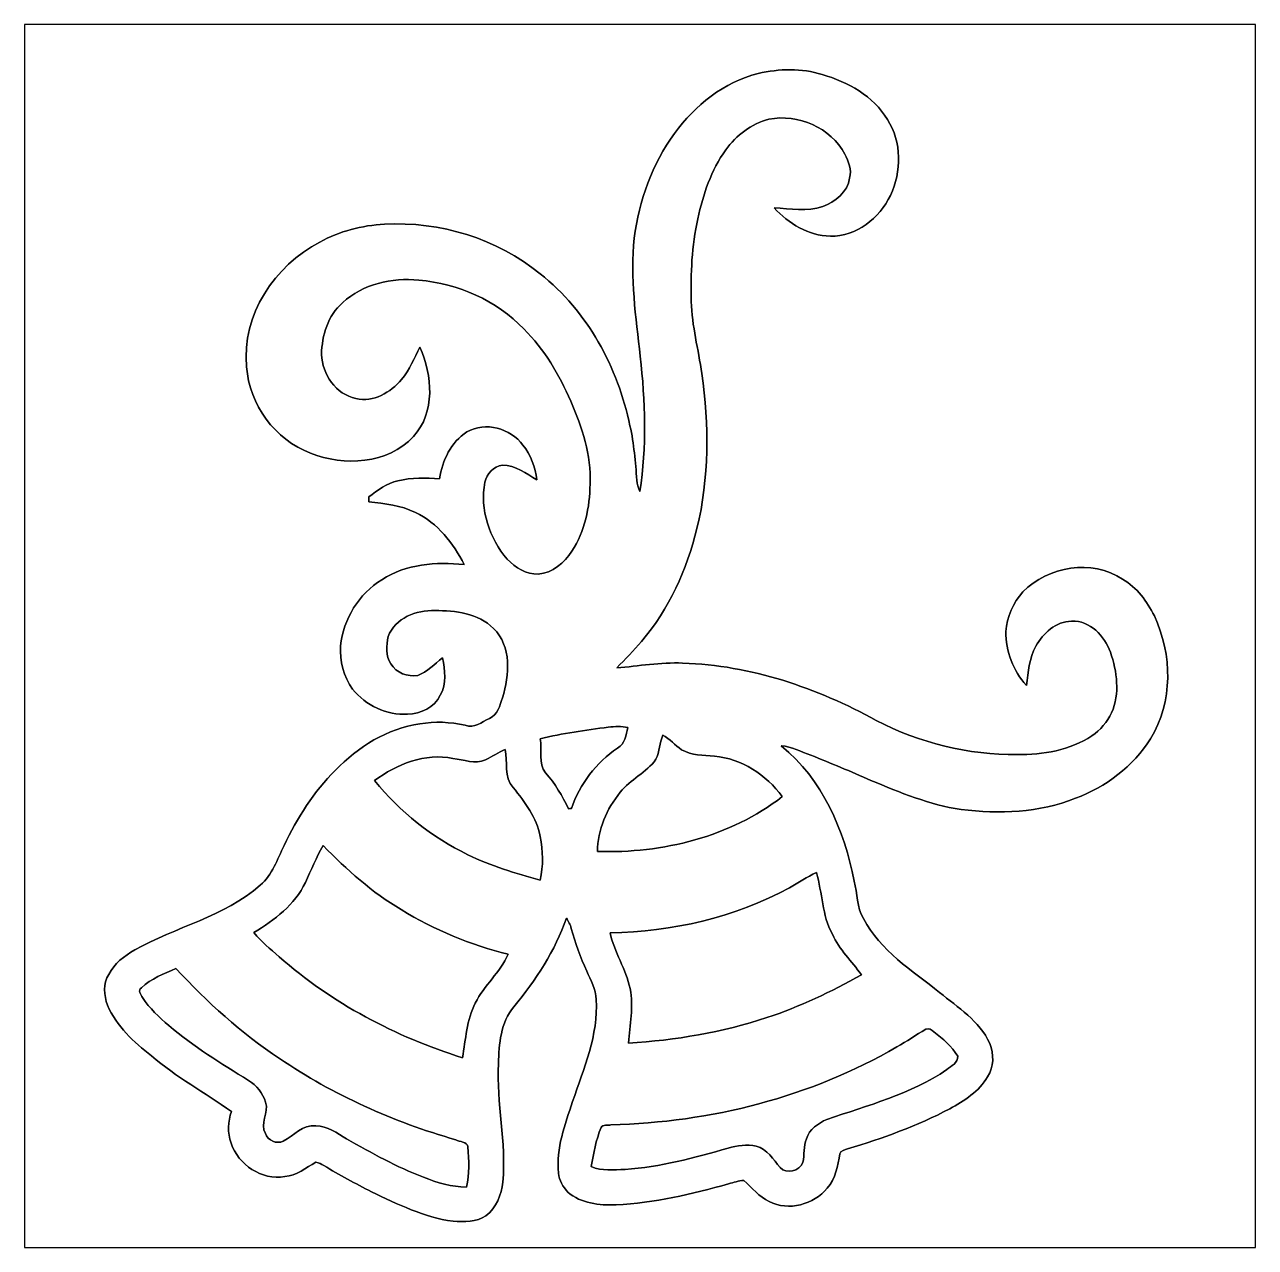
# Model space of a CAD drawing. Header units: centimetres. Extents: x -16.8 to 16.8, y -16.7 to 16.7.
import ezdxf

# ---------------------------------------------------------------- set-up
doc = ezdxf.new("R2010")
doc.units = ezdxf.units.CM
doc.header["$MEASUREMENT"] = 0
doc.layers.add('Layer 1', color=7, linetype='Continuous')

msp = doc.modelspace()

# ---------------------------------------------------------------- linework, layer by layer
at = {"layer": 'Layer 1', "color": 7}
for points, knots in [([(-16.77458, 16.66875), (-16.77458, 16.66875), (16.77458, 16.66875), (16.77458, 16.66875), (16.77458, 16.66875), (16.77458, 16.66875), (16.77458, -16.66875), (16.77458, -16.66875), (16.77458, -16.66875), (16.77458, -16.66875), (-16.77458, -16.66875), (-16.77458, -16.66875), (-16.77458, -16.66875), (-16.77458, -16.66875), (-16.77458, 16.66875), (-16.77458, 16.66875), (-16.77458, 16.66875), (-16.77458, 16.66875), (-16.77458, 16.66875), (-16.77458, 16.66875)], [0, 0, 0, 0, 0.16666667, 0.16666667, 0.16666667, 0.16666667, 0.33333333, 0.33333333, 0.33333333, 0.33333333, 0.5, 0.5, 0.5, 0.5, 0.66666667, 0.66666667, 0.66666667, 0.66666667, 1, 1, 1, 1]), ([(3.22192, 15.33737), (2.28776, 15.10277), (1.49825, 14.46989), (0.9398, 13.70012), (0.9398, 13.70012), (0.32773, 12.86898), (-0.02328, 11.86674), (-0.15452, 10.84827), (-0.15452, 10.84827), (-0.26917, 9.77124), (-0.11395, 8.69491), (0.00635, 7.62635), (0.00635, 7.62635), (0.14288, 6.40327), (0.19226, 5.15938), (-0.00423, 3.94053), (-0.00423, 3.94053), (-0.04798, 4.0386), (-0.08184, 4.14232), (-0.08749, 4.25027), (-0.08749, 4.25027), (-0.12488, 4.74521), (-0.16193, 5.24263), (-0.2734, 5.7277), (-0.2734, 5.7277), (-0.60325, 7.32543), (-1.43228, 8.85155), (-2.71886, 9.87637), (-2.71886, 9.87637), (-3.89925, 10.83733), (-5.45112, 11.31111), (-6.9663, 11.2268), (-6.9663, 11.2268), (-7.57943, 11.19329), (-8.19115, 11.03806), (-8.72949, 10.73856), (-8.72949, 10.73856), (-9.95292, 10.10109), (-10.86873, 8.74748), (-10.72444, 7.33566), (-10.72444, 7.33566), (-10.64824, 6.30943), (-9.94974, 5.35023), (-8.98172, 4.98722), (-8.98172, 4.98722), (-8.07191, 4.62209), (-6.87458, 4.67995), (-6.17679, 5.43666), (-6.17679, 5.43666), (-5.57001, 6.10164), (-5.65891, 7.10389), (-5.99934, 7.87612), (-5.99934, 7.87612), (-6.16373, 7.58049), (-6.26957, 7.24994), (-6.50064, 6.99452), (-6.50064, 6.99452), (-6.7945, 6.63998), (-7.26722, 6.35706), (-7.74171, 6.47876), (-7.74171, 6.47876), (-8.29275, 6.58036), (-8.66211, 7.13952), (-8.68151, 7.67715), (-8.68151, 7.67715), (-8.67198, 8.19538), (-8.50618, 8.74077), (-8.10295, 9.09073), (-8.10295, 9.09073), (-7.55156, 9.5952), (-6.76169, 9.77865), (-6.03038, 9.70139), (-6.03038, 9.70139), (-4.96111, 9.60967), (-3.91089, 9.15211), (-3.16512, 8.37071), (-3.16512, 8.37071), (-2.60632, 7.81297), (-2.19851, 7.12364), (-1.88771, 6.40221), (-1.88771, 6.40221), (-1.57374, 5.69348), (-1.32715, 4.92936), (-1.36102, 4.14479), (-1.36102, 4.14479), (-1.36948, 3.50696), (-1.50036, 2.85256), (-1.85491, 2.31316), (-1.85491, 2.31316), (-2.06516, 2.00237), (-2.38054, 1.71344), (-2.77283, 1.68734), (-2.77283, 1.68734), (-3.10092, 1.68487), (-3.40007, 1.86231), (-3.61985, 2.09409), (-3.61985, 2.09409), (-4.10386, 2.66347), (-4.37444, 3.4484), (-4.22522, 4.19276), (-4.22522, 4.19276), (-4.17901, 4.42278), (-3.98886, 4.62598), (-3.75073, 4.6542), (-3.75073, 4.6542), (-3.39266, 4.65772), (-3.1055, 4.42419), (-2.81093, 4.25626), (-2.81093, 4.25626), (-2.86138, 4.59564), (-2.96404, 4.93995), (-3.19334, 5.20382), (-3.19334, 5.20382), (-3.52848, 5.66491), (-4.21287, 5.85541), (-4.71734, 5.56295), (-4.71734, 5.56295), (-5.15267, 5.28638), (-5.38903, 4.78578), (-5.461, 4.28872), (-5.461, 4.28872), (-5.84094, 4.30671), (-6.22653, 4.32259), (-6.59977, 4.23157), (-6.59977, 4.23157), (-6.90174, 4.16913), (-7.14657, 3.96804), (-7.39316, 3.79589), (-7.39316, 3.79589), (-7.39175, 3.75003), (-7.39069, 3.70381), (-7.38928, 3.6576), (-7.38928, 3.6576), (-6.95819, 3.61033), (-6.51475, 3.56623), (-6.12175, 3.36691), (-6.12175, 3.36691), (-5.51392, 3.08575), (-5.0927, 2.52695), (-4.79108, 1.94733), (-4.79108, 1.94733), (-5.55554, 2.03376), (-6.37787, 1.96356), (-7.03756, 1.53388), (-7.03756, 1.53388), (-7.66621, 1.15217), (-8.08496, 0.46214), (-8.16293, -0.26599), (-8.16293, -0.26599), (-8.18833, -0.68227), (-8.07367, -1.10772), (-7.83661, -1.45168), (-7.83661, -1.45168), (-7.4736, -1.88807), (-6.9088, -2.17064), (-6.33377, -2.1276), (-6.33377, -2.1276), (-5.97853, -2.12443), (-5.59894, -1.9498), (-5.44266, -1.61502), (-5.44266, -1.61502), (-5.27156, -1.30104), (-5.31178, -0.93133), (-5.38515, -0.59584), (-5.38515, -0.59584), (-5.60176, -0.76306), (-5.79261, -0.97966), (-6.05684, -1.07244), (-6.05684, -1.07244), (-6.33906, -1.12713), (-6.63963, -1.00224), (-6.79133, -0.75918), (-6.79133, -0.75918), (-6.94514, -0.54222), (-6.91444, -0.25612), (-6.86506, -0.01129), (-6.86506, -0.01129), (-6.67173, 0.48895), (-6.096, 0.71579), (-5.59153, 0.6918), (-5.59153, 0.6918), (-5.03414, 0.69744), (-4.40725, 0.61807), (-3.99168, 0.20602), (-3.99168, 0.20602), (-3.49356, -0.28681), (-3.55847, -1.06433), (-3.74685, -1.68204), (-3.74685, -1.68204), (-3.82199, -1.88807), (-3.87738, -2.15441), (-4.10633, -2.24614), (-4.10633, -2.24614), (-4.31588, -2.33892), (-4.51767, -2.53365), (-4.76391, -2.43311), (-4.76391, -2.43311), (-5.17031, -2.34703), (-5.58976, -2.3181), (-6.00004, -2.39854), (-6.00004, -2.39854), (-6.89187, -2.51389), (-7.68315, -3.02683), (-8.30086, -3.65831), (-8.30086, -3.65831), (-8.89423, -4.24533), (-9.34544, -4.96076), (-9.70245, -5.71147), (-9.70245, -5.71147), (-9.89013, -6.08753), (-10.02312, -6.51016), (-10.3505, -6.79415), (-10.3505, -6.79415), (-11.33546, -7.65704), (-12.65379, -7.92798), (-13.77244, -8.56015), (-13.77244, -8.56015), (-14.05749, -8.71855), (-14.32948, -8.92881), (-14.48118, -9.22479), (-14.48118, -9.22479), (-14.64028, -9.47632), (-14.61241, -9.79946), (-14.51645, -10.06934), (-14.51645, -10.06934), (-14.26739, -10.63872), (-13.7989, -11.07193), (-13.31736, -11.44764), (-13.31736, -11.44764), (-12.63862, -12.01914), (-11.86744, -12.46223), (-11.13755, -12.96211), (-11.13755, -12.96211), (-11.22962, -13.24151), (-11.25326, -13.5449), (-11.14672, -13.82501), (-11.14672, -13.82501), (-10.95199, -14.41944), (-10.31099, -14.8463), (-9.6834, -14.73518), (-9.6834, -14.73518), (-9.35531, -14.72671), (-9.10908, -14.49141), (-8.83497, -14.34747), (-8.83497, -14.34747), (-8.75559, -14.35664), (-8.68504, -14.39721), (-8.6166, -14.43637), (-8.6166, -14.43637), (-8.19679, -14.69637), (-7.76076, -14.9292), (-7.32014, -15.15216), (-7.32014, -15.15216), (-6.61106, -15.49647), (-5.88433, -15.84184), (-5.09658, -15.95755), (-5.09658, -15.95755), (-4.79637, -15.96637), (-4.45735, -15.9893), (-4.19911, -15.8048), (-4.19911, -15.8048), (-3.90596, -15.5956), (-3.78213, -15.22942), (-3.73768, -14.88616), (-3.73768, -14.88616), (-3.64031, -13.80666), (-3.91231, -12.73775), (-3.86009, -11.6586), (-3.86009, -11.6586), (-3.84457, -11.12061), (-3.79977, -10.54065), (-3.43676, -10.10849), (-3.43676, -10.10849), (-2.83951, -9.38283), (-2.31105, -8.58379), (-2.00589, -7.68879), (-2.00589, -7.68879), (-1.95157, -7.77734), (-1.90218, -7.86977), (-1.87325, -7.97031), (-1.87325, -7.97031), (-1.7593, -8.36789), (-1.62595, -8.76124), (-1.45168, -9.13659), (-1.45168, -9.13659), (-1.34161, -9.38495), (-1.20086, -9.62942), (-1.19662, -9.90953), (-1.19662, -9.90953), (-1.12818, -10.88108), (-1.53599, -11.79371), (-1.83691, -12.694), (-1.83691, -12.694), (-2.04294, -13.32159), (-2.29799, -13.96788), (-2.21968, -14.64239), (-2.21968, -14.64239), (-2.19922, -14.83854), (-2.10185, -15.01846), (-1.96885, -15.16239), (-1.96885, -15.16239), (-1.60831, -15.47142), (-1.10843, -15.52822), (-0.65229, -15.50494), (-0.65229, -15.50494), (0.39229, -15.46754), (1.41217, -15.21143), (2.41512, -14.93449), (2.41512, -14.93449), (2.55235, -14.9038), (2.68781, -14.84559), (2.83069, -14.84454), (2.83069, -14.84454), (3.054, -15.04209), (3.24767, -15.28939), (3.52425, -15.41709), (3.52425, -15.41709), (4.04918, -15.69191), (4.73745, -15.50247), (5.10469, -15.05338), (5.10469, -15.05338), (5.34141, -14.80009), (5.37916, -14.44131), (5.45042, -14.11781), (5.45042, -14.11781), (5.45924, -14.02009), (5.59611, -14.01304), (5.65856, -13.98235), (5.65856, -13.98235), (6.61282, -13.69307), (7.56109, -13.3604), (8.44268, -12.88979), (8.44268, -12.88979), (8.83991, -12.67389), (9.24595, -12.41742), (9.47526, -12.01491), (9.47526, -12.01491), (9.65694, -11.75032), (9.64459, -11.39543), (9.5317, -11.1058), (9.5317, -11.1058), (9.25759, -10.49126), (8.66528, -10.13284), (8.16786, -9.71797), (8.16786, -9.71797), (7.41539, -9.12319), (6.54967, -8.5792), (6.08965, -7.70572), (6.08965, -7.70572), (5.90656, -7.39634), (5.92384, -7.0231), (5.842, -6.68338), (5.842, -6.68338), (5.56507, -5.30084), (4.97628, -3.90172), (3.85092, -2.99861), (3.85092, -2.99861), (4.13526, -3.00567), (4.38785, -3.16159), (4.65314, -3.24626), (4.65314, -3.24626), (5.20171, -3.47098), (5.75204, -3.69182), (6.29214, -3.93629), (6.29214, -3.93629), (7.08872, -4.26544), (7.89164, -4.60657), (8.75136, -4.72757), (8.75136, -4.72757), (9.79276, -4.86304), (10.88531, -4.81753), (11.86921, -4.42313), (11.86921, -4.42313), (12.70106, -4.1208), (13.44189, -3.55177), (13.9132, -2.79929), (13.9132, -2.79929), (14.53691, -1.80305), (14.50869, -0.50094), (14.02221, 0.54575), (14.02221, 0.54575), (13.81831, 0.94262), (13.54914, 1.32362), (13.15473, 1.55011), (13.15473, 1.55011), (12.319, 2.10114), (11.12591, 1.90853), (10.43905, 1.20262), (10.43905, 1.20262), (10.17129, 0.90593), (10.00478, 0.51999), (9.97021, 0.12206), (9.97021, 0.12206), (9.98114, -0.4124), (10.16106, -0.95321), (10.535, -1.34514), (10.535, -1.34514), (10.58333, -0.98354), (10.60873, -0.60784), (10.79006, -0.28152), (10.79006, -0.28152), (10.99009, 0.07056), (11.33334, 0.40464), (11.76408, 0.40323), (11.76408, 0.40323), (12.2742, 0.43074), (12.6559, -0.00494), (12.82347, -0.44309), (12.82347, -0.44309), (13.00515, -0.96838), (13.08312, -1.57021), (12.85557, -2.09409), (12.85557, -2.09409), (12.7321, -2.34456), (12.55395, -2.56857), (12.31865, -2.72274), (12.31865, -2.72274), (11.72034, -3.11503), (10.98832, -3.24414), (10.28347, -3.23144), (10.28347, -3.23144), (8.95209, -3.24944), (7.62317, -2.91253), (6.44137, -2.3047), (6.44137, -2.3047), (4.82388, -1.41217), (3.02084, -0.79587), (1.1624, -0.73942), (1.1624, -0.73942), (0.55951, -0.71402), (-0.03634, -0.81633), (-0.63394, -0.87066), (-0.63394, -0.87066), (-0.40852, -0.63006), (-0.16863, -0.40252), (0.04022, -0.14676), (0.04022, -0.14676), (0.79446, 0.7306), (1.27741, 1.81363), (1.55293, 2.93053), (1.55293, 2.93053), (1.88842, 4.31236), (1.8796, 5.75486), (1.68698, 7.1568), (1.68698, 7.1568), (1.59138, 7.81121), (1.41605, 8.45502), (1.39771, 9.1186), (1.39771, 9.1186), (1.3843, 9.87354), (1.40406, 10.63766), (1.57656, 11.37602), (1.57656, 11.37602), (1.72156, 12.03784), (1.93675, 12.70071), (2.33998, 13.25351), (2.33998, 13.25351), (2.6222, 13.6525), (3.03847, 13.96083), (3.5119, 14.08959), (3.5119, 14.08959), (4.30847, 14.24481), (5.2003, 13.86064), (5.58624, 13.13603), (5.58624, 13.13603), (5.68078, 12.9353), (5.78132, 12.71341), (5.71324, 12.48657), (5.71324, 12.48657), (5.66138, 12.10239), (5.32236, 11.83675), (4.97981, 11.70764), (4.97981, 11.70764), (4.55224, 11.55559), (4.09751, 11.65331), (3.65831, 11.67518), (3.65831, 11.67518), (4.05095, 11.2462), (4.5914, 10.90683), (5.18866, 10.90119), (5.18866, 10.90119), (5.90162, 10.88743), (6.5278, 11.39261), (6.82696, 12.01173), (6.82696, 12.01173), (7.13599, 12.65237), (7.13599, 13.47576), (6.74405, 14.08289), (6.74405, 14.08289), (6.36023, 14.72106), (5.66561, 15.10559), (4.96711, 15.30703), (4.96711, 15.30703), (4.40443, 15.48906), (3.79307, 15.46684), (3.22192, 15.33737)], [0, 0, 0, 0, 0.008, 0.008, 0.008, 0.008, 0.016, 0.016, 0.016, 0.016, 0.024, 0.024, 0.024, 0.024, 0.032, 0.032, 0.032, 0.032, 0.04, 0.04, 0.04, 0.04, 0.048, 0.048, 0.048, 0.048, 0.056, 0.056, 0.056, 0.056, 0.064, 0.064, 0.064, 0.064, 0.072, 0.072, 0.072, 0.072, 0.08, 0.08, 0.08, 0.08, 0.088, 0.088, 0.088, 0.088, 0.096, 0.096, 0.096, 0.096, 0.104, 0.104, 0.104, 0.104, 0.112, 0.112, 0.112, 0.112, 0.12, 0.12, 0.12, 0.12, 0.128, 0.128, 0.128, 0.128, 0.136, 0.136, 0.136, 0.136, 0.144, 0.144, 0.144, 0.144, 0.152, 0.152, 0.152, 0.152, 0.16, 0.16, 0.16, 0.16, 0.168, 0.168, 0.168, 0.168, 0.176, 0.176, 0.176, 0.176, 0.184, 0.184, 0.184, 0.184, 0.192, 0.192, 0.192, 0.192, 0.2, 0.2, 0.2, 0.2, 0.208, 0.208, 0.208, 0.208, 0.216, 0.216, 0.216, 0.216, 0.224, 0.224, 0.224, 0.224, 0.232, 0.232, 0.232, 0.232, 0.24, 0.24, 0.24, 0.24, 0.248, 0.248, 0.248, 0.248, 0.256, 0.256, 0.256, 0.256, 0.264, 0.264, 0.264, 0.264, 0.272, 0.272, 0.272, 0.272, 0.28, 0.28, 0.28, 0.28, 0.288, 0.288, 0.288, 0.288, 0.296, 0.296, 0.296, 0.296, 0.304, 0.304, 0.304, 0.304, 0.312, 0.312, 0.312, 0.312, 0.32, 0.32, 0.32, 0.32, 0.328, 0.328, 0.328, 0.328, 0.336, 0.336, 0.336, 0.336, 0.344, 0.344, 0.344, 0.344, 0.352, 0.352, 0.352, 0.352, 0.36, 0.36, 0.36, 0.36, 0.368, 0.368, 0.368, 0.368, 0.376, 0.376, 0.376, 0.376, 0.384, 0.384, 0.384, 0.384, 0.392, 0.392, 0.392, 0.392, 0.4, 0.4, 0.4, 0.4, 0.408, 0.408, 0.408, 0.408, 0.416, 0.416, 0.416, 0.416, 0.424, 0.424, 0.424, 0.424, 0.432, 0.432, 0.432, 0.432, 0.44, 0.44, 0.44, 0.44, 0.448, 0.448, 0.448, 0.448, 0.456, 0.456, 0.456, 0.456, 0.464, 0.464, 0.464, 0.464, 0.472, 0.472, 0.472, 0.472, 0.48, 0.48, 0.48, 0.48, 0.488, 0.488, 0.488, 0.488, 0.496, 0.496, 0.496, 0.496, 0.504, 0.504, 0.504, 0.504, 0.512, 0.512, 0.512, 0.512, 0.52, 0.52, 0.52, 0.52, 0.528, 0.528, 0.528, 0.528, 0.536, 0.536, 0.536, 0.536, 0.544, 0.544, 0.544, 0.544, 0.552, 0.552, 0.552, 0.552, 0.56, 0.56, 0.56, 0.56, 0.568, 0.568, 0.568, 0.568, 0.576, 0.576, 0.576, 0.576, 0.584, 0.584, 0.584, 0.584, 0.592, 0.592, 0.592, 0.592, 0.6, 0.6, 0.6, 0.6, 0.608, 0.608, 0.608, 0.608, 0.616, 0.616, 0.616, 0.616, 0.624, 0.624, 0.624, 0.624, 0.632, 0.632, 0.632, 0.632, 0.64, 0.64, 0.64, 0.64, 0.648, 0.648, 0.648, 0.648, 0.656, 0.656, 0.656, 0.656, 0.664, 0.664, 0.664, 0.664, 0.672, 0.672, 0.672, 0.672, 0.68, 0.68, 0.68, 0.68, 0.688, 0.688, 0.688, 0.688, 0.696, 0.696, 0.696, 0.696, 0.704, 0.704, 0.704, 0.704, 0.712, 0.712, 0.712, 0.712, 0.72, 0.72, 0.72, 0.72, 0.728, 0.728, 0.728, 0.728, 0.736, 0.736, 0.736, 0.736, 0.744, 0.744, 0.744, 0.744, 0.752, 0.752, 0.752, 0.752, 0.76, 0.76, 0.76, 0.76, 0.768, 0.768, 0.768, 0.768, 0.776, 0.776, 0.776, 0.776, 0.784, 0.784, 0.784, 0.784, 0.792, 0.792, 0.792, 0.792, 0.8, 0.8, 0.8, 0.8, 0.808, 0.808, 0.808, 0.808, 0.816, 0.816, 0.816, 0.816, 0.824, 0.824, 0.824, 0.824, 0.832, 0.832, 0.832, 0.832, 0.84, 0.84, 0.84, 0.84, 0.848, 0.848, 0.848, 0.848, 0.856, 0.856, 0.856, 0.856, 0.864, 0.864, 0.864, 0.864, 0.872, 0.872, 0.872, 0.872, 0.88, 0.88, 0.88, 0.88, 0.888, 0.888, 0.888, 0.888, 0.896, 0.896, 0.896, 0.896, 0.904, 0.904, 0.904, 0.904, 0.912, 0.912, 0.912, 0.912, 0.92, 0.92, 0.92, 0.92, 0.928, 0.928, 0.928, 0.928, 0.936, 0.936, 0.936, 0.936, 0.944, 0.944, 0.944, 0.944, 0.952, 0.952, 0.952, 0.952, 0.96, 0.96, 0.96, 0.96, 0.968, 0.968, 0.968, 0.968, 0.976, 0.976, 0.976, 0.976, 0.984, 0.984, 0.984, 0.984, 1, 1, 1, 1]), ([(-0.86431, -2.48673), (-0.68721, -2.46521), (-0.50341, -2.45216), (-0.32844, -2.49626), (-0.32844, -2.49626), (-0.39194, -2.69699), (-0.39934, -2.94816), (-0.61489, -3.054), (-0.61489, -3.054), (-1.18851, -3.45793), (-1.64465, -4.03366), (-1.86972, -4.70147), (-1.86972, -4.70147), (-1.89018, -4.70359), (-1.93111, -4.70817), (-1.95192, -4.71064), (-1.95192, -4.71064), (-2.11843, -4.36139), (-2.31352, -4.02378), (-2.57246, -3.73415), (-2.57246, -3.73415), (-2.79541, -3.47945), (-2.6483, -3.10162), (-2.72309, -2.79964), (-2.72309, -2.79964), (-2.11067, -2.65712), (-1.48766, -2.56646), (-0.86431, -2.48673)], [0, 0, 0, 0, 0.125, 0.125, 0.125, 0.125, 0.25, 0.25, 0.25, 0.25, 0.375, 0.375, 0.375, 0.375, 0.5, 0.5, 0.5, 0.5, 0.625, 0.625, 0.625, 0.625, 0.75, 0.75, 0.75, 0.75, 1, 1, 1, 1]), ([(0.62159, -2.69946), (0.80751, -2.81305), (0.9592, -2.97215), (1.13489, -3.09986), (1.13489, -3.09986), (1.40441, -3.25649), (1.72579, -3.25649), (2.02671, -3.27378), (2.02671, -3.27378), (2.7686, -3.3461), (3.44487, -3.78248), (3.87879, -4.37938), (3.87879, -4.37938), (2.45428, -5.47723), (0.61595, -5.93161), (-1.16205, -5.87446), (-1.16205, -5.87446), (-1.14476, -5.28532), (-0.91828, -4.70994), (-0.53622, -4.2612), (-0.53622, -4.2612), (-0.26705, -3.9049), (0.1778, -3.73027), (0.43321, -3.36197), (0.43321, -3.36197), (0.52776, -3.15207), (0.53834, -2.9143), (0.62159, -2.69946)], [0, 0, 0, 0, 0.125, 0.125, 0.125, 0.125, 0.25, 0.25, 0.25, 0.25, 0.375, 0.375, 0.375, 0.375, 0.5, 0.5, 0.5, 0.5, 0.625, 0.625, 0.625, 0.625, 0.75, 0.75, 0.75, 0.75, 1, 1, 1, 1]), ([(-4.20829, -3.37361), (-4.02449, -3.29106), (-3.8608, -3.16936), (-3.67418, -3.09245), (-3.67418, -3.09245), (-3.59869, -3.43958), (-3.72181, -3.84246), (-3.45828, -4.13032), (-3.45828, -4.13032), (-3.13514, -4.52649), (-2.8194, -4.953), (-2.7178, -5.46629), (-2.7178, -5.46629), (-2.64901, -5.85682), (-2.62996, -6.26674), (-2.72098, -6.65551), (-2.72098, -6.65551), (-3.39302, -6.47277), (-4.06259, -6.27062), (-4.68948, -5.96265), (-4.68948, -5.96265), (-5.6709, -5.48464), (-6.54685, -4.79072), (-7.23547, -3.9437), (-7.23547, -3.9437), (-6.62869, -3.49462), (-5.86352, -3.18417), (-5.09799, -3.33693), (-5.09799, -3.33693), (-4.80519, -3.37256), (-4.4958, -3.50308), (-4.20829, -3.37361)], [0, 0, 0, 0, 0.11111111, 0.11111111, 0.11111111, 0.11111111, 0.22222222, 0.22222222, 0.22222222, 0.22222222, 0.33333333, 0.33333333, 0.33333333, 0.33333333, 0.44444444, 0.44444444, 0.44444444, 0.44444444, 0.55555556, 0.55555556, 0.55555556, 0.55555556, 0.66666667, 0.66666667, 0.66666667, 0.66666667, 0.77777778, 0.77777778, 0.77777778, 0.77777778, 1, 1, 1, 1]), ([(-9.12107, -6.71971), (-8.96303, -6.38246), (-8.8265, -6.03462), (-8.63565, -5.71359), (-8.63565, -5.71359), (-7.99359, -6.37152), (-7.30215, -6.991), (-6.50734, -7.45984), (-6.50734, -7.45984), (-5.6074, -8.01687), (-4.6161, -8.41904), (-3.59163, -8.67869), (-3.59163, -8.67869), (-3.81353, -9.17116), (-4.24886, -9.52571), (-4.4898, -10.00689), (-4.4898, -10.00689), (-4.73004, -10.47115), (-4.74768, -10.99573), (-4.84046, -11.49844), (-4.84046, -11.49844), (-6.66433, -10.92165), (-8.39999, -10.01571), (-9.83615, -8.74289), (-9.83615, -8.74289), (-10.07145, -8.53228), (-10.33074, -8.34143), (-10.52195, -8.08708), (-10.52195, -8.08708), (-9.97021, -7.73465), (-9.40294, -7.33319), (-9.12107, -6.71971)], [0, 0, 0, 0, 0.11111111, 0.11111111, 0.11111111, 0.11111111, 0.22222222, 0.22222222, 0.22222222, 0.22222222, 0.33333333, 0.33333333, 0.33333333, 0.33333333, 0.44444444, 0.44444444, 0.44444444, 0.44444444, 0.55555556, 0.55555556, 0.55555556, 0.55555556, 0.66666667, 0.66666667, 0.66666667, 0.66666667, 0.77777778, 0.77777778, 0.77777778, 0.77777778, 1, 1, 1, 1]), ([(4.07529, -6.86223), (4.32188, -6.72853), (4.55224, -6.56555), (4.80836, -6.44984), (4.80836, -6.44984), (4.97417, -7.00511), (4.9597, -7.61012), (5.24334, -8.12906), (5.24334, -8.12906), (5.43066, -8.54992), (5.77074, -8.86672), (6.03391, -9.23678), (6.03391, -9.23678), (5.21123, -9.69892), (4.35681, -10.10955), (3.45863, -10.40306), (3.45863, -10.40306), (2.24014, -10.80347), (0.96626, -11.02536), (-0.31291, -11.09698), (-0.31291, -11.09698), (-0.27199, -10.60521), (-0.17533, -10.10532), (-0.26882, -9.61425), (-0.26882, -9.61425), (-0.37924, -9.08121), (-0.70309, -8.62083), (-0.81598, -8.08884), (-0.81598, -8.08884), (0.87912, -8.05991), (2.5848, -7.68562), (4.07529, -6.86223)], [0, 0, 0, 0, 0.11111111, 0.11111111, 0.11111111, 0.11111111, 0.22222222, 0.22222222, 0.22222222, 0.22222222, 0.33333333, 0.33333333, 0.33333333, 0.33333333, 0.44444444, 0.44444444, 0.44444444, 0.44444444, 0.55555556, 0.55555556, 0.55555556, 0.55555556, 0.66666667, 0.66666667, 0.66666667, 0.66666667, 0.77777778, 0.77777778, 0.77777778, 0.77777778, 1, 1, 1, 1]), ([(-13.58935, -9.5885), (-13.3223, -9.34226), (-12.97764, -9.20715), (-12.64955, -9.06392), (-12.64955, -9.06392), (-11.80112, -9.98149), (-10.87191, -10.83098), (-9.82521, -11.51819), (-9.82521, -11.51819), (-8.35978, -12.51338), (-6.725, -13.24822), (-5.02391, -13.7347), (-5.02391, -13.7347), (-4.92443, -13.79996), (-4.70323, -13.77386), (-4.69194, -13.93119), (-4.69194, -13.93119), (-4.65667, -14.2942), (-4.64785, -14.66921), (-4.72934, -15.02798), (-4.72934, -15.02798), (-5.13503, -15.02198), (-5.52485, -14.90204), (-5.89915, -14.75564), (-5.89915, -14.75564), (-6.63187, -14.47871), (-7.31696, -14.09524), (-7.99677, -13.71036), (-7.99677, -13.71036), (-8.26029, -13.56078), (-8.51888, -13.35299), (-8.83849, -13.35652), (-8.83849, -13.35652), (-9.19656, -13.30784), (-9.4294, -13.63063), (-9.72397, -13.77068), (-9.72397, -13.77068), (-9.90706, -13.86487), (-10.14342, -13.75092), (-10.21292, -13.5636), (-10.21292, -13.5636), (-10.36743, -13.29478), (-10.1152, -12.99422), (-10.20445, -12.7127), (-10.20445, -12.7127), (-10.28453, -12.46928), (-10.44152, -12.24245), (-10.67223, -12.12003), (-10.67223, -12.12003), (-11.41589, -11.65049), (-12.1733, -11.19293), (-12.84393, -10.62037), (-12.84393, -10.62037), (-13.10287, -10.38754), (-13.37522, -10.15647), (-13.55937, -9.85661), (-13.55937, -9.85661), (-13.60523, -9.79064), (-13.69554, -9.65482), (-13.58935, -9.5885)], [0, 0, 0, 0, 0.0625, 0.0625, 0.0625, 0.0625, 0.125, 0.125, 0.125, 0.125, 0.1875, 0.1875, 0.1875, 0.1875, 0.25, 0.25, 0.25, 0.25, 0.3125, 0.3125, 0.3125, 0.3125, 0.375, 0.375, 0.375, 0.375, 0.4375, 0.4375, 0.4375, 0.4375, 0.5, 0.5, 0.5, 0.5, 0.5625, 0.5625, 0.5625, 0.5625, 0.625, 0.625, 0.625, 0.625, 0.6875, 0.6875, 0.6875, 0.6875, 0.75, 0.75, 0.75, 0.75, 0.8125, 0.8125, 0.8125, 0.8125, 0.875, 0.875, 0.875, 0.875, 1, 1, 1, 1]), ([(7.79392, -10.72303), (7.87329, -10.68035), (7.95302, -10.7442), (8.01335, -10.79041), (8.01335, -10.79041), (8.25853, -10.9795), (8.49559, -11.18941), (8.66069, -11.45469), (8.66069, -11.45469), (8.67304, -11.63426), (8.48113, -11.72422), (8.36648, -11.82299), (8.36648, -11.82299), (7.37588, -12.48657), (6.21065, -12.80477), (5.09235, -13.17766), (5.09235, -13.17766), (4.85775, -13.28385), (4.61857, -13.45001), (4.53602, -13.70612), (4.53602, -13.70612), (4.45206, -13.91144), (4.49157, -14.14074), (4.43583, -14.35312), (4.43583, -14.35312), (4.34481, -14.5863), (3.9945, -14.68543), (3.81811, -14.49387), (3.81811, -14.49387), (3.6322, -14.2681), (3.46675, -13.9954), (3.16794, -13.90685), (3.16794, -13.90685), (2.91289, -13.8557), (2.6476, -13.89204), (2.39995, -13.96471), (2.39995, -13.96471), (1.48131, -14.22576), (0.54998, -14.47624), (-0.40675, -14.54432), (-0.40675, -14.54432), (-0.71332, -14.54961), (-1.04246, -14.59618), (-1.32962, -14.46248), (-1.32962, -14.46248), (-1.26294, -14.1037), (-1.2065, -13.73858), (-1.05763, -13.40238), (-1.05763, -13.40238), (-1.02905, -13.29408), (-0.85337, -13.36675), (-0.79375, -13.32512), (-0.79375, -13.32512), (1.9244, -13.26374), (4.64538, -12.56947), (7.0044, -11.20457), (7.0044, -11.20457), (7.27428, -11.05535), (7.52193, -10.86873), (7.79392, -10.72303)], [0, 0, 0, 0, 0.0625, 0.0625, 0.0625, 0.0625, 0.125, 0.125, 0.125, 0.125, 0.1875, 0.1875, 0.1875, 0.1875, 0.25, 0.25, 0.25, 0.25, 0.3125, 0.3125, 0.3125, 0.3125, 0.375, 0.375, 0.375, 0.375, 0.4375, 0.4375, 0.4375, 0.4375, 0.5, 0.5, 0.5, 0.5, 0.5625, 0.5625, 0.5625, 0.5625, 0.625, 0.625, 0.625, 0.625, 0.6875, 0.6875, 0.6875, 0.6875, 0.75, 0.75, 0.75, 0.75, 0.8125, 0.8125, 0.8125, 0.8125, 0.875, 0.875, 0.875, 0.875, 1, 1, 1, 1])]:
    msp.add_open_spline(points, degree=3, knots=knots, dxfattribs=at)
at = {"layer": 'Layer 1', "color": 251}
for points, knots in [([(3.22192, 15.33737), (3.79307, 15.46684), (4.40443, 15.48906), (4.96711, 15.30703), (4.96711, 15.30703), (5.66561, 15.10559), (6.36023, 14.72106), (6.74405, 14.08289), (6.74405, 14.08289), (7.13599, 13.47576), (7.13599, 12.65237), (6.82696, 12.01173), (6.82696, 12.01173), (6.5278, 11.39261), (5.90162, 10.88743), (5.18866, 10.90119), (5.18866, 10.90119), (4.5914, 10.90683), (4.05095, 11.2462), (3.65831, 11.67518), (3.65831, 11.67518), (4.09751, 11.65331), (4.55224, 11.55559), (4.97981, 11.70764), (4.97981, 11.70764), (5.32236, 11.83675), (5.66138, 12.10239), (5.71324, 12.48657), (5.71324, 12.48657), (5.78132, 12.71341), (5.68078, 12.9353), (5.58624, 13.13603), (5.58624, 13.13603), (5.2003, 13.86064), (4.30847, 14.24481), (3.5119, 14.08959), (3.5119, 14.08959), (3.03847, 13.96083), (2.6222, 13.6525), (2.33998, 13.25351), (2.33998, 13.25351), (1.93675, 12.70071), (1.72156, 12.03784), (1.57656, 11.37602), (1.57656, 11.37602), (1.40406, 10.63766), (1.3843, 9.87354), (1.39771, 9.1186), (1.39771, 9.1186), (1.41605, 8.45502), (1.59138, 7.81121), (1.68698, 7.1568), (1.68698, 7.1568), (1.8796, 5.75486), (1.88842, 4.31236), (1.55293, 2.93053), (1.55293, 2.93053), (1.27741, 1.81363), (0.79446, 0.7306), (0.04022, -0.14676), (0.04022, -0.14676), (-0.16863, -0.40252), (-0.40852, -0.63006), (-0.63394, -0.87066), (-0.63394, -0.87066), (-0.03634, -0.81633), (0.55951, -0.71402), (1.1624, -0.73942), (1.1624, -0.73942), (3.02084, -0.79587), (4.82388, -1.41217), (6.44137, -2.3047), (6.44137, -2.3047), (7.62317, -2.91253), (8.95209, -3.24944), (10.28347, -3.23144), (10.28347, -3.23144), (10.98832, -3.24414), (11.72034, -3.11503), (12.31865, -2.72274), (12.31865, -2.72274), (12.55395, -2.56857), (12.7321, -2.34456), (12.85557, -2.09409), (12.85557, -2.09409), (13.08312, -1.57021), (13.00515, -0.96838), (12.82347, -0.44309), (12.82347, -0.44309), (12.6559, -0.00494), (12.2742, 0.43074), (11.76408, 0.40323), (11.76408, 0.40323), (11.33334, 0.40464), (10.99009, 0.07056), (10.79006, -0.28152), (10.79006, -0.28152), (10.60873, -0.60784), (10.58333, -0.98354), (10.535, -1.34514), (10.535, -1.34514), (10.16106, -0.95321), (9.98114, -0.4124), (9.97021, 0.12206), (9.97021, 0.12206), (10.00478, 0.51999), (10.17129, 0.90593), (10.43905, 1.20262), (10.43905, 1.20262), (11.12591, 1.90853), (12.319, 2.10114), (13.15473, 1.55011), (13.15473, 1.55011), (13.54914, 1.32362), (13.81831, 0.94262), (14.02221, 0.54575), (14.02221, 0.54575), (14.50869, -0.50094), (14.53691, -1.80305), (13.9132, -2.79929), (13.9132, -2.79929), (13.44189, -3.55177), (12.70106, -4.1208), (11.86921, -4.42313), (11.86921, -4.42313), (10.88531, -4.81753), (9.79276, -4.86304), (8.75136, -4.72757), (8.75136, -4.72757), (7.89164, -4.60657), (7.08872, -4.26544), (6.29214, -3.93629), (6.29214, -3.93629), (5.75204, -3.69182), (5.20171, -3.47098), (4.65314, -3.24626), (4.65314, -3.24626), (4.38785, -3.16159), (4.13526, -3.00567), (3.85092, -2.99861), (3.85092, -2.99861), (4.97628, -3.90172), (5.56507, -5.30084), (5.842, -6.68338), (5.842, -6.68338), (5.92384, -7.0231), (5.90656, -7.39634), (6.08965, -7.70572), (6.08965, -7.70572), (6.54967, -8.5792), (7.41539, -9.12319), (8.16786, -9.71797), (8.16786, -9.71797), (8.66528, -10.13284), (9.25759, -10.49126), (9.5317, -11.1058), (9.5317, -11.1058), (9.64459, -11.39543), (9.65694, -11.75032), (9.47526, -12.01491), (9.47526, -12.01491), (9.24595, -12.41742), (8.83991, -12.67389), (8.44268, -12.88979), (8.44268, -12.88979), (7.56109, -13.3604), (6.61282, -13.69307), (5.65856, -13.98235), (5.65856, -13.98235), (5.59611, -14.01304), (5.45924, -14.02009), (5.45042, -14.11781), (5.45042, -14.11781), (5.37916, -14.44131), (5.34141, -14.80009), (5.10469, -15.05338), (5.10469, -15.05338), (4.73745, -15.50247), (4.04918, -15.69191), (3.52425, -15.41709), (3.52425, -15.41709), (3.24767, -15.28939), (3.054, -15.04209), (2.83069, -14.84454), (2.83069, -14.84454), (2.68781, -14.84559), (2.55235, -14.9038), (2.41512, -14.93449), (2.41512, -14.93449), (1.41217, -15.21143), (0.39229, -15.46754), (-0.65229, -15.50494), (-0.65229, -15.50494), (-1.10843, -15.52822), (-1.60831, -15.47142), (-1.96885, -15.16239), (-1.96885, -15.16239), (-2.10185, -15.01846), (-2.19922, -14.83854), (-2.21968, -14.64239), (-2.21968, -14.64239), (-2.29799, -13.96788), (-2.04294, -13.32159), (-1.83691, -12.694), (-1.83691, -12.694), (-1.53599, -11.79371), (-1.12818, -10.88108), (-1.19662, -9.90953), (-1.19662, -9.90953), (-1.20086, -9.62942), (-1.34161, -9.38495), (-1.45168, -9.13659), (-1.45168, -9.13659), (-1.62595, -8.76124), (-1.7593, -8.36789), (-1.87325, -7.97031), (-1.87325, -7.97031), (-1.90218, -7.86977), (-1.95157, -7.77734), (-2.00589, -7.68879), (-2.00589, -7.68879), (-2.31105, -8.58379), (-2.83951, -9.38283), (-3.43676, -10.10849), (-3.43676, -10.10849), (-3.79977, -10.54065), (-3.84457, -11.12061), (-3.86009, -11.6586), (-3.86009, -11.6586), (-3.91231, -12.73775), (-3.64031, -13.80666), (-3.73768, -14.88616), (-3.73768, -14.88616), (-3.78213, -15.22942), (-3.90596, -15.5956), (-4.19911, -15.8048), (-4.19911, -15.8048), (-4.45735, -15.9893), (-4.79637, -15.96637), (-5.09658, -15.95755), (-5.09658, -15.95755), (-5.88433, -15.84184), (-6.61106, -15.49647), (-7.32014, -15.15216), (-7.32014, -15.15216), (-7.76076, -14.9292), (-8.19679, -14.69637), (-8.6166, -14.43637), (-8.6166, -14.43637), (-8.68504, -14.39721), (-8.75559, -14.35664), (-8.83497, -14.34747), (-8.83497, -14.34747), (-9.10908, -14.49141), (-9.35531, -14.72671), (-9.6834, -14.73518), (-9.6834, -14.73518), (-10.31099, -14.8463), (-10.95199, -14.41944), (-11.14672, -13.82501), (-11.14672, -13.82501), (-11.25326, -13.5449), (-11.22962, -13.24151), (-11.13755, -12.96211), (-11.13755, -12.96211), (-11.86744, -12.46223), (-12.63862, -12.01914), (-13.31736, -11.44764), (-13.31736, -11.44764), (-13.7989, -11.07193), (-14.26739, -10.63872), (-14.51645, -10.06934), (-14.51645, -10.06934), (-14.61241, -9.79946), (-14.64028, -9.47632), (-14.48118, -9.22479), (-14.48118, -9.22479), (-14.32948, -8.92881), (-14.05749, -8.71855), (-13.77244, -8.56015), (-13.77244, -8.56015), (-12.65379, -7.92798), (-11.33546, -7.65704), (-10.3505, -6.79415), (-10.3505, -6.79415), (-10.02312, -6.51016), (-9.89013, -6.08753), (-9.70245, -5.71147), (-9.70245, -5.71147), (-9.34544, -4.96076), (-8.89423, -4.24533), (-8.30086, -3.65831), (-8.30086, -3.65831), (-7.68315, -3.02683), (-6.89187, -2.51389), (-6.00004, -2.39854), (-6.00004, -2.39854), (-5.58976, -2.3181), (-5.17031, -2.34703), (-4.76391, -2.43311), (-4.76391, -2.43311), (-4.51767, -2.53365), (-4.31588, -2.33892), (-4.10633, -2.24614), (-4.10633, -2.24614), (-3.87738, -2.15441), (-3.82199, -1.88807), (-3.74685, -1.68204), (-3.74685, -1.68204), (-3.55847, -1.06433), (-3.49356, -0.28681), (-3.99168, 0.20602), (-3.99168, 0.20602), (-4.40725, 0.61807), (-5.03414, 0.69744), (-5.59153, 0.6918), (-5.59153, 0.6918), (-6.096, 0.71579), (-6.67173, 0.48895), (-6.86506, -0.01129), (-6.86506, -0.01129), (-6.91444, -0.25612), (-6.94514, -0.54222), (-6.79133, -0.75918), (-6.79133, -0.75918), (-6.63963, -1.00224), (-6.33906, -1.12713), (-6.05684, -1.07244), (-6.05684, -1.07244), (-5.79261, -0.97966), (-5.60176, -0.76306), (-5.38515, -0.59584), (-5.38515, -0.59584), (-5.31178, -0.93133), (-5.27156, -1.30104), (-5.44266, -1.61502), (-5.44266, -1.61502), (-5.59894, -1.9498), (-5.97853, -2.12443), (-6.33377, -2.1276), (-6.33377, -2.1276), (-6.9088, -2.17064), (-7.4736, -1.88807), (-7.83661, -1.45168), (-7.83661, -1.45168), (-8.07367, -1.10772), (-8.18833, -0.68227), (-8.16293, -0.26599), (-8.16293, -0.26599), (-8.08496, 0.46214), (-7.66621, 1.15217), (-7.03756, 1.53388), (-7.03756, 1.53388), (-6.37787, 1.96356), (-5.55554, 2.03376), (-4.79108, 1.94733), (-4.79108, 1.94733), (-5.0927, 2.52695), (-5.51392, 3.08575), (-6.12175, 3.36691), (-6.12175, 3.36691), (-6.51475, 3.56623), (-6.95819, 3.61033), (-7.38928, 3.6576), (-7.38928, 3.6576), (-7.39069, 3.70381), (-7.39175, 3.75003), (-7.39316, 3.79589), (-7.39316, 3.79589), (-7.14657, 3.96804), (-6.90174, 4.16913), (-6.59977, 4.23157), (-6.59977, 4.23157), (-6.22653, 4.32259), (-5.84094, 4.30671), (-5.461, 4.28872), (-5.461, 4.28872), (-5.38903, 4.78578), (-5.15267, 5.28638), (-4.71734, 5.56295), (-4.71734, 5.56295), (-4.21287, 5.85541), (-3.52848, 5.66491), (-3.19334, 5.20382), (-3.19334, 5.20382), (-2.96404, 4.93995), (-2.86138, 4.59564), (-2.81093, 4.25626), (-2.81093, 4.25626), (-3.1055, 4.42419), (-3.39266, 4.65772), (-3.75073, 4.6542), (-3.75073, 4.6542), (-3.98886, 4.62598), (-4.17901, 4.42278), (-4.22522, 4.19276), (-4.22522, 4.19276), (-4.37444, 3.4484), (-4.10386, 2.66347), (-3.61985, 2.09409), (-3.61985, 2.09409), (-3.40007, 1.86231), (-3.10092, 1.68487), (-2.77283, 1.68734), (-2.77283, 1.68734), (-2.38054, 1.71344), (-2.06516, 2.00237), (-1.85491, 2.31316), (-1.85491, 2.31316), (-1.50036, 2.85256), (-1.36948, 3.50696), (-1.36102, 4.14479), (-1.36102, 4.14479), (-1.32715, 4.92936), (-1.57374, 5.69348), (-1.88771, 6.40221), (-1.88771, 6.40221), (-2.19851, 7.12364), (-2.60632, 7.81297), (-3.16512, 8.37071), (-3.16512, 8.37071), (-3.91089, 9.15211), (-4.96111, 9.60967), (-6.03038, 9.70139), (-6.03038, 9.70139), (-6.76169, 9.77865), (-7.55156, 9.5952), (-8.10295, 9.09073), (-8.10295, 9.09073), (-8.50618, 8.74077), (-8.67198, 8.19538), (-8.68151, 7.67715), (-8.68151, 7.67715), (-8.66211, 7.13952), (-8.29275, 6.58036), (-7.74171, 6.47876), (-7.74171, 6.47876), (-7.26722, 6.35706), (-6.7945, 6.63998), (-6.50064, 6.99452), (-6.50064, 6.99452), (-6.26957, 7.24994), (-6.16373, 7.58049), (-5.99934, 7.87612), (-5.99934, 7.87612), (-5.65891, 7.10389), (-5.57001, 6.10164), (-6.17679, 5.43666), (-6.17679, 5.43666), (-6.87458, 4.67995), (-8.07191, 4.62209), (-8.98172, 4.98722), (-8.98172, 4.98722), (-9.94974, 5.35023), (-10.64824, 6.30943), (-10.72444, 7.33566), (-10.72444, 7.33566), (-10.86873, 8.74748), (-9.95292, 10.10109), (-8.72949, 10.73856), (-8.72949, 10.73856), (-8.19115, 11.03806), (-7.57943, 11.19329), (-6.9663, 11.2268), (-6.9663, 11.2268), (-5.45112, 11.31111), (-3.89925, 10.83733), (-2.71886, 9.87637), (-2.71886, 9.87637), (-1.43228, 8.85155), (-0.60325, 7.32543), (-0.2734, 5.7277), (-0.2734, 5.7277), (-0.16193, 5.24263), (-0.12488, 4.74521), (-0.08749, 4.25027), (-0.08749, 4.25027), (-0.08184, 4.14232), (-0.04798, 4.0386), (-0.00423, 3.94053), (-0.00423, 3.94053), (0.19226, 5.15938), (0.14288, 6.40327), (0.00635, 7.62635), (0.00635, 7.62635), (-0.11395, 8.69491), (-0.26917, 9.77124), (-0.15452, 10.84827), (-0.15452, 10.84827), (-0.02328, 11.86674), (0.32773, 12.86898), (0.9398, 13.70012), (0.9398, 13.70012), (1.49825, 14.46989), (2.28776, 15.10277), (3.22192, 15.33737), (3.22192, 15.33737), (3.22192, 15.33737), (3.22192, 15.33737), (3.22192, 15.33737)], [0, 0, 0, 0, 0.00793651, 0.00793651, 0.00793651, 0.00793651, 0.01587302, 0.01587302, 0.01587302, 0.01587302, 0.02380952, 0.02380952, 0.02380952, 0.02380952, 0.03174603, 0.03174603, 0.03174603, 0.03174603, 0.03968254, 0.03968254, 0.03968254, 0.03968254, 0.04761905, 0.04761905, 0.04761905, 0.04761905, 0.05555556, 0.05555556, 0.05555556, 0.05555556, 0.06349206, 0.06349206, 0.06349206, 0.06349206, 0.07142857, 0.07142857, 0.07142857, 0.07142857, 0.07936508, 0.07936508, 0.07936508, 0.07936508, 0.08730159, 0.08730159, 0.08730159, 0.08730159, 0.0952381, 0.0952381, 0.0952381, 0.0952381, 0.1031746, 0.1031746, 0.1031746, 0.1031746, 0.11111111, 0.11111111, 0.11111111, 0.11111111, 0.11904762, 0.11904762, 0.11904762, 0.11904762, 0.12698413, 0.12698413, 0.12698413, 0.12698413, 0.13492063, 0.13492063, 0.13492063, 0.13492063, 0.14285714, 0.14285714, 0.14285714, 0.14285714, 0.15079365, 0.15079365, 0.15079365, 0.15079365, 0.15873016, 0.15873016, 0.15873016, 0.15873016, 0.16666667, 0.16666667, 0.16666667, 0.16666667, 0.17460317, 0.17460317, 0.17460317, 0.17460317, 0.18253968, 0.18253968, 0.18253968, 0.18253968, 0.19047619, 0.19047619, 0.19047619, 0.19047619, 0.1984127, 0.1984127, 0.1984127, 0.1984127, 0.20634921, 0.20634921, 0.20634921, 0.20634921, 0.21428571, 0.21428571, 0.21428571, 0.21428571, 0.22222222, 0.22222222, 0.22222222, 0.22222222, 0.23015873, 0.23015873, 0.23015873, 0.23015873, 0.23809524, 0.23809524, 0.23809524, 0.23809524, 0.24603175, 0.24603175, 0.24603175, 0.24603175, 0.25396825, 0.25396825, 0.25396825, 0.25396825, 0.26190476, 0.26190476, 0.26190476, 0.26190476, 0.26984127, 0.26984127, 0.26984127, 0.26984127, 0.27777778, 0.27777778, 0.27777778, 0.27777778, 0.28571429, 0.28571429, 0.28571429, 0.28571429, 0.29365079, 0.29365079, 0.29365079, 0.29365079, 0.3015873, 0.3015873, 0.3015873, 0.3015873, 0.30952381, 0.30952381, 0.30952381, 0.30952381, 0.31746032, 0.31746032, 0.31746032, 0.31746032, 0.32539683, 0.32539683, 0.32539683, 0.32539683, 0.33333333, 0.33333333, 0.33333333, 0.33333333, 0.34126984, 0.34126984, 0.34126984, 0.34126984, 0.34920635, 0.34920635, 0.34920635, 0.34920635, 0.35714286, 0.35714286, 0.35714286, 0.35714286, 0.36507937, 0.36507937, 0.36507937, 0.36507937, 0.37301587, 0.37301587, 0.37301587, 0.37301587, 0.38095238, 0.38095238, 0.38095238, 0.38095238, 0.38888889, 0.38888889, 0.38888889, 0.38888889, 0.3968254, 0.3968254, 0.3968254, 0.3968254, 0.4047619, 0.4047619, 0.4047619, 0.4047619, 0.41269841, 0.41269841, 0.41269841, 0.41269841, 0.42063492, 0.42063492, 0.42063492, 0.42063492, 0.42857143, 0.42857143, 0.42857143, 0.42857143, 0.43650794, 0.43650794, 0.43650794, 0.43650794, 0.44444444, 0.44444444, 0.44444444, 0.44444444, 0.45238095, 0.45238095, 0.45238095, 0.45238095, 0.46031746, 0.46031746, 0.46031746, 0.46031746, 0.46825397, 0.46825397, 0.46825397, 0.46825397, 0.47619048, 0.47619048, 0.47619048, 0.47619048, 0.48412698, 0.48412698, 0.48412698, 0.48412698, 0.49206349, 0.49206349, 0.49206349, 0.49206349, 0.5, 0.5, 0.5, 0.5, 0.50793651, 0.50793651, 0.50793651, 0.50793651, 0.51587302, 0.51587302, 0.51587302, 0.51587302, 0.52380952, 0.52380952, 0.52380952, 0.52380952, 0.53174603, 0.53174603, 0.53174603, 0.53174603, 0.53968254, 0.53968254, 0.53968254, 0.53968254, 0.54761905, 0.54761905, 0.54761905, 0.54761905, 0.55555556, 0.55555556, 0.55555556, 0.55555556, 0.56349206, 0.56349206, 0.56349206, 0.56349206, 0.57142857, 0.57142857, 0.57142857, 0.57142857, 0.57936508, 0.57936508, 0.57936508, 0.57936508, 0.58730159, 0.58730159, 0.58730159, 0.58730159, 0.5952381, 0.5952381, 0.5952381, 0.5952381, 0.6031746, 0.6031746, 0.6031746, 0.6031746, 0.61111111, 0.61111111, 0.61111111, 0.61111111, 0.61904762, 0.61904762, 0.61904762, 0.61904762, 0.62698413, 0.62698413, 0.62698413, 0.62698413, 0.63492063, 0.63492063, 0.63492063, 0.63492063, 0.64285714, 0.64285714, 0.64285714, 0.64285714, 0.65079365, 0.65079365, 0.65079365, 0.65079365, 0.65873016, 0.65873016, 0.65873016, 0.65873016, 0.66666667, 0.66666667, 0.66666667, 0.66666667, 0.67460317, 0.67460317, 0.67460317, 0.67460317, 0.68253968, 0.68253968, 0.68253968, 0.68253968, 0.69047619, 0.69047619, 0.69047619, 0.69047619, 0.6984127, 0.6984127, 0.6984127, 0.6984127, 0.70634921, 0.70634921, 0.70634921, 0.70634921, 0.71428571, 0.71428571, 0.71428571, 0.71428571, 0.72222222, 0.72222222, 0.72222222, 0.72222222, 0.73015873, 0.73015873, 0.73015873, 0.73015873, 0.73809524, 0.73809524, 0.73809524, 0.73809524, 0.74603175, 0.74603175, 0.74603175, 0.74603175, 0.75396825, 0.75396825, 0.75396825, 0.75396825, 0.76190476, 0.76190476, 0.76190476, 0.76190476, 0.76984127, 0.76984127, 0.76984127, 0.76984127, 0.77777778, 0.77777778, 0.77777778, 0.77777778, 0.78571429, 0.78571429, 0.78571429, 0.78571429, 0.79365079, 0.79365079, 0.79365079, 0.79365079, 0.8015873, 0.8015873, 0.8015873, 0.8015873, 0.80952381, 0.80952381, 0.80952381, 0.80952381, 0.81746032, 0.81746032, 0.81746032, 0.81746032, 0.82539683, 0.82539683, 0.82539683, 0.82539683, 0.83333333, 0.83333333, 0.83333333, 0.83333333, 0.84126984, 0.84126984, 0.84126984, 0.84126984, 0.84920635, 0.84920635, 0.84920635, 0.84920635, 0.85714286, 0.85714286, 0.85714286, 0.85714286, 0.86507937, 0.86507937, 0.86507937, 0.86507937, 0.87301587, 0.87301587, 0.87301587, 0.87301587, 0.88095238, 0.88095238, 0.88095238, 0.88095238, 0.88888889, 0.88888889, 0.88888889, 0.88888889, 0.8968254, 0.8968254, 0.8968254, 0.8968254, 0.9047619, 0.9047619, 0.9047619, 0.9047619, 0.91269841, 0.91269841, 0.91269841, 0.91269841, 0.92063492, 0.92063492, 0.92063492, 0.92063492, 0.92857143, 0.92857143, 0.92857143, 0.92857143, 0.93650794, 0.93650794, 0.93650794, 0.93650794, 0.94444444, 0.94444444, 0.94444444, 0.94444444, 0.95238095, 0.95238095, 0.95238095, 0.95238095, 0.96031746, 0.96031746, 0.96031746, 0.96031746, 0.96825397, 0.96825397, 0.96825397, 0.96825397, 0.97619048, 0.97619048, 0.97619048, 0.97619048, 0.98412698, 0.98412698, 0.98412698, 0.98412698, 1, 1, 1, 1]), ([(-0.86431, -2.48673), (-1.48766, -2.56646), (-2.11067, -2.65712), (-2.72309, -2.79964), (-2.72309, -2.79964), (-2.6483, -3.10162), (-2.79541, -3.47945), (-2.57246, -3.73415), (-2.57246, -3.73415), (-2.31352, -4.02378), (-2.11843, -4.36139), (-1.95192, -4.71064), (-1.95192, -4.71064), (-1.93111, -4.70817), (-1.89018, -4.70359), (-1.86972, -4.70147), (-1.86972, -4.70147), (-1.64465, -4.03366), (-1.18851, -3.45793), (-0.61489, -3.054), (-0.61489, -3.054), (-0.39934, -2.94816), (-0.39194, -2.69699), (-0.32844, -2.49626), (-0.32844, -2.49626), (-0.50341, -2.45216), (-0.68721, -2.46521), (-0.86431, -2.48673), (-0.86431, -2.48673), (-0.86431, -2.48673), (-0.86431, -2.48673), (-0.86431, -2.48673)], [0, 0, 0, 0, 0.11111111, 0.11111111, 0.11111111, 0.11111111, 0.22222222, 0.22222222, 0.22222222, 0.22222222, 0.33333333, 0.33333333, 0.33333333, 0.33333333, 0.44444444, 0.44444444, 0.44444444, 0.44444444, 0.55555556, 0.55555556, 0.55555556, 0.55555556, 0.66666667, 0.66666667, 0.66666667, 0.66666667, 0.77777778, 0.77777778, 0.77777778, 0.77777778, 1, 1, 1, 1]), ([(0.62159, -2.69946), (0.53834, -2.9143), (0.52776, -3.15207), (0.43321, -3.36197), (0.43321, -3.36197), (0.1778, -3.73027), (-0.26705, -3.9049), (-0.53622, -4.2612), (-0.53622, -4.2612), (-0.91828, -4.70994), (-1.14476, -5.28532), (-1.16205, -5.87446), (-1.16205, -5.87446), (0.61595, -5.93161), (2.45428, -5.47723), (3.87879, -4.37938), (3.87879, -4.37938), (3.44487, -3.78248), (2.7686, -3.3461), (2.02671, -3.27378), (2.02671, -3.27378), (1.72579, -3.25649), (1.40441, -3.25649), (1.13489, -3.09986), (1.13489, -3.09986), (0.9592, -2.97215), (0.80751, -2.81305), (0.62159, -2.69946), (0.62159, -2.69946), (0.62159, -2.69946), (0.62159, -2.69946), (0.62159, -2.69946)], [0, 0, 0, 0, 0.11111111, 0.11111111, 0.11111111, 0.11111111, 0.22222222, 0.22222222, 0.22222222, 0.22222222, 0.33333333, 0.33333333, 0.33333333, 0.33333333, 0.44444444, 0.44444444, 0.44444444, 0.44444444, 0.55555556, 0.55555556, 0.55555556, 0.55555556, 0.66666667, 0.66666667, 0.66666667, 0.66666667, 0.77777778, 0.77777778, 0.77777778, 0.77777778, 1, 1, 1, 1]), ([(-4.20829, -3.37361), (-4.4958, -3.50308), (-4.80519, -3.37256), (-5.09799, -3.33693), (-5.09799, -3.33693), (-5.86352, -3.18417), (-6.62869, -3.49462), (-7.23547, -3.9437), (-7.23547, -3.9437), (-6.54685, -4.79072), (-5.6709, -5.48464), (-4.68948, -5.96265), (-4.68948, -5.96265), (-4.06259, -6.27062), (-3.39302, -6.47277), (-2.72098, -6.65551), (-2.72098, -6.65551), (-2.62996, -6.26674), (-2.64901, -5.85682), (-2.7178, -5.46629), (-2.7178, -5.46629), (-2.8194, -4.953), (-3.13514, -4.52649), (-3.45828, -4.13032), (-3.45828, -4.13032), (-3.72181, -3.84246), (-3.59869, -3.43958), (-3.67418, -3.09245), (-3.67418, -3.09245), (-3.8608, -3.16936), (-4.02449, -3.29106), (-4.20829, -3.37361), (-4.20829, -3.37361), (-4.20829, -3.37361), (-4.20829, -3.37361), (-4.20829, -3.37361)], [0, 0, 0, 0, 0.1, 0.1, 0.1, 0.1, 0.2, 0.2, 0.2, 0.2, 0.3, 0.3, 0.3, 0.3, 0.4, 0.4, 0.4, 0.4, 0.5, 0.5, 0.5, 0.5, 0.6, 0.6, 0.6, 0.6, 0.7, 0.7, 0.7, 0.7, 0.8, 0.8, 0.8, 0.8, 1, 1, 1, 1]), ([(-9.12107, -6.71971), (-9.40294, -7.33319), (-9.97021, -7.73465), (-10.52195, -8.08708), (-10.52195, -8.08708), (-10.33074, -8.34143), (-10.07145, -8.53228), (-9.83615, -8.74289), (-9.83615, -8.74289), (-8.39999, -10.01571), (-6.66433, -10.92165), (-4.84046, -11.49844), (-4.84046, -11.49844), (-4.74768, -10.99573), (-4.73004, -10.47115), (-4.4898, -10.00689), (-4.4898, -10.00689), (-4.24886, -9.52571), (-3.81353, -9.17116), (-3.59163, -8.67869), (-3.59163, -8.67869), (-4.6161, -8.41904), (-5.6074, -8.01687), (-6.50734, -7.45984), (-6.50734, -7.45984), (-7.30215, -6.991), (-7.99359, -6.37152), (-8.63565, -5.71359), (-8.63565, -5.71359), (-8.8265, -6.03462), (-8.96303, -6.38246), (-9.12107, -6.71971), (-9.12107, -6.71971), (-9.12107, -6.71971), (-9.12107, -6.71971), (-9.12107, -6.71971)], [0, 0, 0, 0, 0.1, 0.1, 0.1, 0.1, 0.2, 0.2, 0.2, 0.2, 0.3, 0.3, 0.3, 0.3, 0.4, 0.4, 0.4, 0.4, 0.5, 0.5, 0.5, 0.5, 0.6, 0.6, 0.6, 0.6, 0.7, 0.7, 0.7, 0.7, 0.8, 0.8, 0.8, 0.8, 1, 1, 1, 1]), ([(4.07529, -6.86223), (2.5848, -7.68562), (0.87912, -8.05991), (-0.81598, -8.08884), (-0.81598, -8.08884), (-0.70309, -8.62083), (-0.37924, -9.08121), (-0.26882, -9.61425), (-0.26882, -9.61425), (-0.17533, -10.10532), (-0.27199, -10.60521), (-0.31291, -11.09698), (-0.31291, -11.09698), (0.96626, -11.02536), (2.24014, -10.80347), (3.45863, -10.40306), (3.45863, -10.40306), (4.35681, -10.10955), (5.21123, -9.69892), (6.03391, -9.23678), (6.03391, -9.23678), (5.77074, -8.86672), (5.43066, -8.54992), (5.24334, -8.12906), (5.24334, -8.12906), (4.9597, -7.61012), (4.97417, -7.00511), (4.80836, -6.44984), (4.80836, -6.44984), (4.55224, -6.56555), (4.32188, -6.72853), (4.07529, -6.86223), (4.07529, -6.86223), (4.07529, -6.86223), (4.07529, -6.86223), (4.07529, -6.86223)], [0, 0, 0, 0, 0.1, 0.1, 0.1, 0.1, 0.2, 0.2, 0.2, 0.2, 0.3, 0.3, 0.3, 0.3, 0.4, 0.4, 0.4, 0.4, 0.5, 0.5, 0.5, 0.5, 0.6, 0.6, 0.6, 0.6, 0.7, 0.7, 0.7, 0.7, 0.8, 0.8, 0.8, 0.8, 1, 1, 1, 1]), ([(-13.58935, -9.5885), (-13.69554, -9.65482), (-13.60523, -9.79064), (-13.55937, -9.85661), (-13.55937, -9.85661), (-13.37522, -10.15647), (-13.10287, -10.38754), (-12.84393, -10.62037), (-12.84393, -10.62037), (-12.1733, -11.19293), (-11.41589, -11.65049), (-10.67223, -12.12003), (-10.67223, -12.12003), (-10.44152, -12.24245), (-10.28453, -12.46928), (-10.20445, -12.7127), (-10.20445, -12.7127), (-10.1152, -12.99422), (-10.36743, -13.29478), (-10.21292, -13.5636), (-10.21292, -13.5636), (-10.14342, -13.75092), (-9.90706, -13.86487), (-9.72397, -13.77068), (-9.72397, -13.77068), (-9.4294, -13.63063), (-9.19656, -13.30784), (-8.83849, -13.35652), (-8.83849, -13.35652), (-8.51888, -13.35299), (-8.26029, -13.56078), (-7.99677, -13.71036), (-7.99677, -13.71036), (-7.31696, -14.09524), (-6.63187, -14.47871), (-5.89915, -14.75564), (-5.89915, -14.75564), (-5.52485, -14.90204), (-5.13503, -15.02198), (-4.72934, -15.02798), (-4.72934, -15.02798), (-4.64785, -14.66921), (-4.65667, -14.2942), (-4.69194, -13.93119), (-4.69194, -13.93119), (-4.70323, -13.77386), (-4.92443, -13.79996), (-5.02391, -13.7347), (-5.02391, -13.7347), (-6.725, -13.24822), (-8.35978, -12.51338), (-9.82521, -11.51819), (-9.82521, -11.51819), (-10.87191, -10.83098), (-11.80112, -9.98149), (-12.64955, -9.06392), (-12.64955, -9.06392), (-12.97764, -9.20715), (-13.3223, -9.34226), (-13.58935, -9.5885), (-13.58935, -9.5885), (-13.58935, -9.5885), (-13.58935, -9.5885), (-13.58935, -9.5885)], [0, 0, 0, 0, 0.05882353, 0.05882353, 0.05882353, 0.05882353, 0.11764706, 0.11764706, 0.11764706, 0.11764706, 0.17647059, 0.17647059, 0.17647059, 0.17647059, 0.23529412, 0.23529412, 0.23529412, 0.23529412, 0.29411765, 0.29411765, 0.29411765, 0.29411765, 0.35294118, 0.35294118, 0.35294118, 0.35294118, 0.41176471, 0.41176471, 0.41176471, 0.41176471, 0.47058824, 0.47058824, 0.47058824, 0.47058824, 0.52941176, 0.52941176, 0.52941176, 0.52941176, 0.58823529, 0.58823529, 0.58823529, 0.58823529, 0.64705882, 0.64705882, 0.64705882, 0.64705882, 0.70588235, 0.70588235, 0.70588235, 0.70588235, 0.76470588, 0.76470588, 0.76470588, 0.76470588, 0.82352941, 0.82352941, 0.82352941, 0.82352941, 0.88235294, 0.88235294, 0.88235294, 0.88235294, 1, 1, 1, 1]), ([(7.79392, -10.72303), (7.52193, -10.86873), (7.27428, -11.05535), (7.0044, -11.20457), (7.0044, -11.20457), (4.64538, -12.56947), (1.9244, -13.26374), (-0.79375, -13.32512), (-0.79375, -13.32512), (-0.85337, -13.36675), (-1.02905, -13.29408), (-1.05763, -13.40238), (-1.05763, -13.40238), (-1.2065, -13.73858), (-1.26294, -14.1037), (-1.32962, -14.46248), (-1.32962, -14.46248), (-1.04246, -14.59618), (-0.71332, -14.54961), (-0.40675, -14.54432), (-0.40675, -14.54432), (0.54998, -14.47624), (1.48131, -14.22576), (2.39995, -13.96471), (2.39995, -13.96471), (2.6476, -13.89204), (2.91289, -13.8557), (3.16794, -13.90685), (3.16794, -13.90685), (3.46675, -13.9954), (3.6322, -14.2681), (3.81811, -14.49387), (3.81811, -14.49387), (3.9945, -14.68543), (4.34481, -14.5863), (4.43583, -14.35312), (4.43583, -14.35312), (4.49157, -14.14074), (4.45206, -13.91144), (4.53602, -13.70612), (4.53602, -13.70612), (4.61857, -13.45001), (4.85775, -13.28385), (5.09235, -13.17766), (5.09235, -13.17766), (6.21065, -12.80477), (7.37588, -12.48657), (8.36648, -11.82299), (8.36648, -11.82299), (8.48113, -11.72422), (8.67304, -11.63426), (8.66069, -11.45469), (8.66069, -11.45469), (8.49559, -11.18941), (8.25853, -10.9795), (8.01335, -10.79041), (8.01335, -10.79041), (7.95302, -10.7442), (7.87329, -10.68035), (7.79392, -10.72303)], [0, 0, 0, 0, 0.0625, 0.0625, 0.0625, 0.0625, 0.125, 0.125, 0.125, 0.125, 0.1875, 0.1875, 0.1875, 0.1875, 0.25, 0.25, 0.25, 0.25, 0.3125, 0.3125, 0.3125, 0.3125, 0.375, 0.375, 0.375, 0.375, 0.4375, 0.4375, 0.4375, 0.4375, 0.5, 0.5, 0.5, 0.5, 0.5625, 0.5625, 0.5625, 0.5625, 0.625, 0.625, 0.625, 0.625, 0.6875, 0.6875, 0.6875, 0.6875, 0.75, 0.75, 0.75, 0.75, 0.8125, 0.8125, 0.8125, 0.8125, 0.875, 0.875, 0.875, 0.875, 1, 1, 1, 1])]:
    msp.add_open_spline(points, degree=3, knots=knots, dxfattribs=at)

doc.saveas('drawing.dxf')
